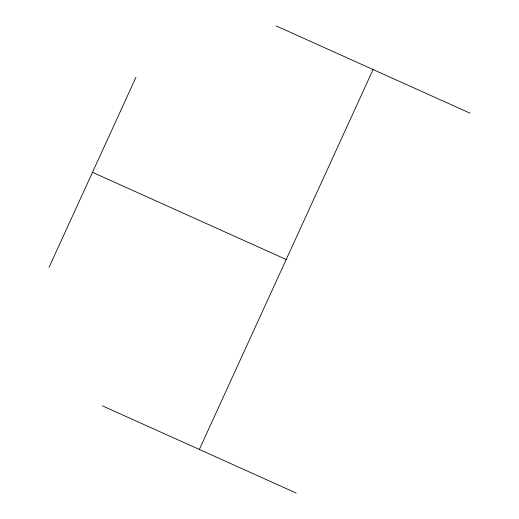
<?xml version="1.0" encoding="UTF-8"?>
<svg xmlns="http://www.w3.org/2000/svg" width="519" height="519" viewBox="0 0 519 519"><rect width="100%" height="100%" fill="white"/><g stroke="black" fill="none" stroke-linecap="round" stroke-linejoin="round"><path stroke-width="0.78" d="M49.058 267.311L135.933 77.344M199.341 449.46L373.083 69.54M276.225 25.95L469.942 113.123M92.492 172.327L286.209 259.5M102.483 405.877L296.2 493.05"/></g></svg>
